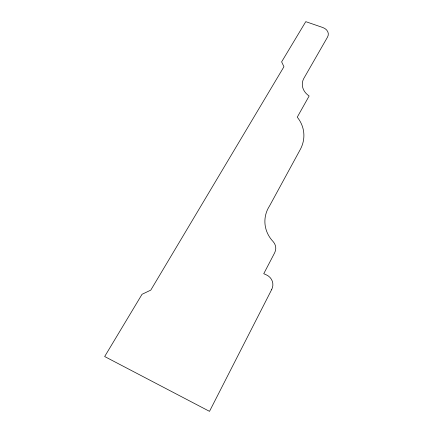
<?xml version="1.0" encoding="UTF-8"?>
<svg xmlns="http://www.w3.org/2000/svg" width="433" height="433" viewBox="0 0 433 433"><rect width="100%" height="100%" fill="white"/><g stroke="black" fill="none" stroke-linecap="round" stroke-linejoin="round"><path stroke-width="0.65" d="M271.713 289.493L209.507 411.35L104.667 356.532L142.046 294.288L150.792 290.11L283.945 66.736L281.634 61.849L305.774 21.65L322.753 27.506A9.412 7.269 0.1 0 1 327.527 37.092L304.507 77.226A18.581 15.003 1 0 0 309.14 95.985L297.26 117.164A39.241 33.179 -4.7 0 1 299.907 150.175L269.613 205.832A33.92 30.732 1.2 0 0 273.077 241.522A11.188 10.354 -6.7 0 1 274.657 252.812L263.757 273.699L266.495 274.944A11.502 10.933 -10.2 0 1 271.713 289.493"/></g></svg>
